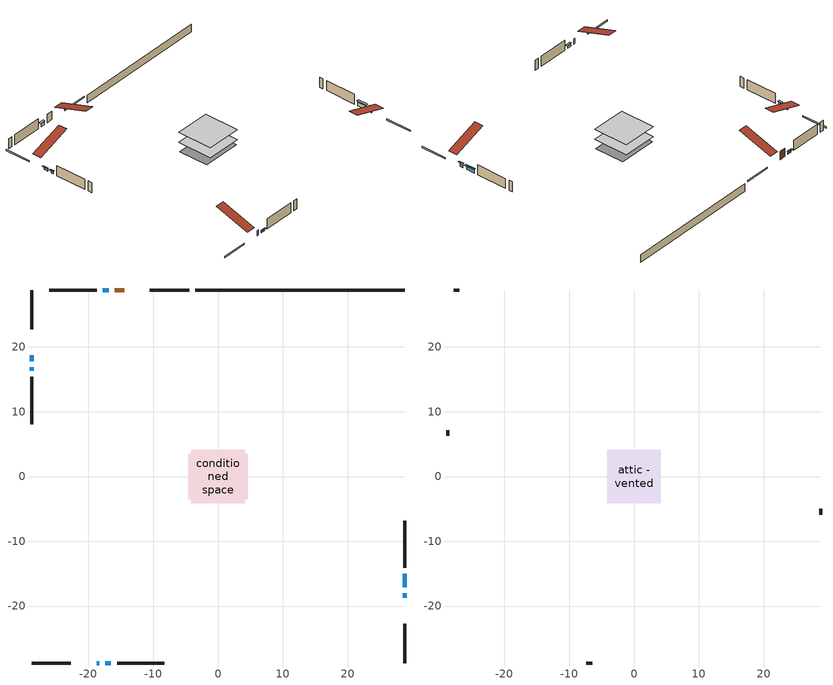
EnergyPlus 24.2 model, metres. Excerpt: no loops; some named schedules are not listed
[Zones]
conditioned space
 floor adiabatic (AdiabaticFloorConstruction): -4.16,-4.16 -4.16,4.16 4.16,4.16 4.16,-4.16 z0.61
 floor foundation (Slab1 construction): -4.57,-3.5 -4.57,3.5 4.57,3.5 4.57,-3.5 z-1.22
 wall outside (RimJoist1 construction): -4.45,28.79 -10.51,28.79 / -28.79,-28.79 -22.73,-28.79 / -28.79,28.79 -28.79,22.73 / 28.79,-28.79 28.79,-22.73 z0.61:0.91
 wall outside (AdiabaticWallConstruction 1): -14.5,28.79 -15.96,28.79 z0.61:2.64
 wall outside (AdiabaticWallConstruction): -18.74,-28.79 -18.36,-28.79 z0.61:1.83; 28.79,-18.74 28.79,-18 z0.61:1.6; 28.79,-17.07 28.79,-15.04 z0.61:1.53; -16.88,28.79 -17.8,28.79 / -28.79,18.74 -28.79,17.82 / -28.79,16.9 -28.79,16.31 z0.61:1.25; -17.43,-28.79 -16.52,-28.79 z0.61:1.07
 wall outside (Wall1 construction): -18.73,28.79 -26.02,28.79 / -15.59,-28.79 -8.29,-28.79 / -28.79,15.38 -28.79,8.09 / 28.79,-14.11 28.79,-6.81 z0.61:3.05
 wall foundation (FoundationWall1 construction): 28.79,28.79 -3.52,28.79 z-1.22:0.61
 window (WindowConstruction 6): -18.74,-28.79 -18.36,-28.79 z0.61:1.83
 window (WindowConstruction): 28.79,-18.74 28.79,-18 z0.61:1.6
 window (WindowConstruction 1): 28.79,-17.07 28.79,-15.04 z0.61:1.52
 window (WindowConstruction 2): -16.89,28.79 -17.8,28.79 z0.61:1.24
 window (WindowConstruction 3): -17.43,-28.79 -16.52,-28.79 z0.61:1.07
 window (WindowConstruction 4): -28.79,18.74 -28.79,17.82 z0.61:1.24
 window (WindowConstruction 5): -28.79,16.89 -28.79,16.31 z0.61:1.24
 door (Door): -14.5,28.79 -15.96,28.79 z0.61:2.64
 ceiling adiabatic (AdiabaticFloorConstruction): 4.16,-4.16 4.16,4.16 -4.16,4.16 -4.16,-4.16 z0.61
attic - vented
 floor to conditioned space (Floor1 construction Reversed): -4.16,-4.16 -4.16,4.16 4.16,4.16 4.16,-4.16 z3.05
 wall outside (Wall2 construction): -26.95,28.79 -27.86,28.79 / -7.37,-28.79 -6.46,-28.79 / -28.79,7.16 -28.79,6.25 / 28.79,-5.88 28.79,-4.98 z0.61:3.05
 roof outside (Roof1 construction): -13.57,28.79,3.05 -13.57,20.69,5.75 -11.44,20.69,5.75 -11.44,28.79,3.05; -19.67,-28.79,3.05 -19.67,-20.69,5.75 -21.8,-20.69,5.75 -21.8,-28.79,3.05; -28.79,19.67,3.05 -20.69,19.67,5.75 -20.69,21.8,5.75 -28.79,21.8,3.05; 28.79,-19.67,3.05 20.69,-19.67,5.75 20.69,-21.8,5.75 28.79,-21.8,3.05
shading: 28.79,-17.8 28.79,-18.94 29.2,-18.94 29.2,-17.8 z1.8; 28.79,-14.84 28.79,-17.27 29.2,-17.27 29.2,-14.84 z1.73; -18,28.79 -16.68,28.79 -16.68,29.2 -18,29.2 z1.45; -16.32,-28.79 -17.63,-28.79 -17.63,-29.2 -16.32,-29.2 z1.27; -28.79,17.62 -28.79,18.94 -29.2,18.94 -29.2,17.62 z1.45; -28.79,16.11 -28.79,17.09 -29.2,17.09 -29.2,16.11 z1.45
[Building]
Building 1: Terrain=Suburbs
[Site:Location]
Muskoka_ON: Latitude {deg}=44.97; Longitude {deg}=-79.3; Time Zone {hr}=-5; Elevation {m}=282; Keep Site Location Information=Yes
[Site:GroundTemperature:Shallow]
1.23063, -0.843289, -1.00938, -0.0251953, 3.92574, 7.85827, 11.2676, 13.4273, 13.6107, 11.8542, 8.53183, 4.71994
[Site:WaterMainsTemperature]
Calculation Method=Schedule; Temperature Schedule=mains temperature schedule
[Material] Roughness=Rough; Thermal Absorptance=0.9
Name | Thickness {m} | Conductivity {W/m-K} | Density {kg/m3} | Specific Heat {J/kg-K} | Solar Absorptance | Visible Absorptance
asphalt or fiberglass shingles | 0.00635 | 0.162714 | 1121.4 | 1465.45 | 0.4 | 0.4
ceiling stud and cavity | 0.0889 | 7.21176 | 20.9862 | 1087.66 | 0.7 | 0.7
concrete 4.0 in. | 0.1016 | 1.803125 | 2242.8 | 837.4 | 0.7 | 0.7
concrete 8.0 in. | 0.2032 | 1.803125 | 2242.8 | 837.4 | 0.7 | 0.7
door material | 0.04445 | 0.053851 | 512.64 | 1214.23 | 0.7 | 0.7
floor covering | 0.0127 | 0.0433444 | 54.468 | 1339.84 | 0.6 | 0.6
floor rigid ins; wall rigid ins | 0.512978 | 0.029427 | 32.04 | 1214.23 | 0.7 | 0.7
floor stud and cavity | 0.1397 | 1.75129 | 37.0049 | 1207.88 | 0.7 | 0.7
furniture material conditioned space 1 | 0.1524 | 0.115458 | 640.8 | 1214.23 | 0.6 | 0.6
gypsum board | 0.0127 | 0.160291 | 801 | 837.4 | 0.6 | 0.6
gypsum board 1 | 0.00254 | 0.160291 | 801 | 837.4 | 0.6 | 0.6
osb sheathing 0.5 in. | 0.0127 | 0.115458 | 512.64 | 1214.23 | 0.7 | 0.7
osb sheathing 0.75 in. | 0.01905 | 0.115458 | 512.64 | 1214.23 | 0.7 | 0.7
rim joist stud and cavity | 0.0508 | 0.182071 | 50.32683 | 1063.81 | 0.6 | 0.6
wall stud and cavity | 0.1397 | 0.116332 | 139.0536 | 1170.24 | 0.7 | 0.7
wall stud and cavity 1 | 0.0889 | 6.9971 | 50.32683 | 1063.81 | 0.6 | 0.6
wall stud and cavity 2 | 0.0889 | 0.380278 | 52.3479 | 1209.89 | 0.7 | 0.7
wall stud and cavity 3 | 0.0889 | 0.391764 | 83.0341 | 1211.67 | 0.7 | 0.7
wood siding | 0.0254 | 0.102417 | 544.68 | 1172.36 | 0.4 | 0.4
wood siding 1 | 0.00254 | 0.102417 | 544.68 | 1172.36 | 0.4 | 0.4
wood siding 2; wood siding 3; wood siding 4 | 0.0254 | 0.102417 | 544.68 | 1172.36 | 0.7 | 0.7
[WindowMaterial:SimpleGlazingSystem]
Name | U-Factor {W/m2-K} | Solar Heat Gain Coefficient
WindowMaterial | 2.95994 | 0.63
WindowMaterial 1 | 2.918492 | 0.67
WindowMaterial 2 | 2.975272 | 0.61
WindowMaterial 3 | 3.00764 | 0.58
WindowMaterial 4 | 3.000823 | 0.58
WindowMaterial 5 | 2.99742 | 0.59
[Construction]
AdiabaticFloorConstruction: floor stud and cavity, floor rigid ins, osb sheathing 0.75 in., floor covering
AdiabaticWallConstruction: wood siding 3, wall rigid ins, wall stud and cavity 2, gypsum board
AdiabaticWallConstruction 1: wood siding 4, wall rigid ins, wall stud and cavity 2, gypsum board
Door: door material
Floor1 construction Reversed: gypsum board 1, ceiling stud and cavity
FoundationWall1 construction: concrete 8.0 in.
furniture construction conditioned space 1: furniture material conditioned space 1
PartitionWallConstruction: gypsum board, wall stud and cavity 3, gypsum board
RimJoist1 construction: wood siding 2, rim joist stud and cavity
Roof1 construction: asphalt or fiberglass shingles
Slab1 construction: concrete 4.0 in.
Wall1 construction: wood siding, osb sheathing 0.5 in., wall stud and cavity, gypsum board
Wall2 construction: wood siding 1, wall stud and cavity 1
WindowConstruction: WindowMaterial
WindowConstruction 1: WindowMaterial 1
WindowConstruction 2; WindowConstruction 4: WindowMaterial 2
WindowConstruction 3: WindowMaterial 3
WindowConstruction 5: WindowMaterial 4
WindowConstruction 6: WindowMaterial 5
[Zone] Multiplier=1; Part of Total Floor Area=Yes
Name | Volume {m3}
attic - vented | 30.2869
conditioned space | 280.5
[Space]
Name | Zone | Volume {m3}
attic - vented 1 | attic - vented | 30.2869
conditioned space 1 | conditioned space | 280.5
[ZoneInfiltration:EffectiveLeakageArea]
infil attic - vented 1: Zone or Space=attic - vented 1; Schedule=Always On Discrete; Effective Air Leakage Area {cm2}=2811.66; Stack Coefficient=0.000357262; Wind Coefficient=1.27707e-05
[ZoneMixing]
whole house fan mix: Zone or Space=attic - vented; Schedule=Always On Continuous; Design Flow Rate Calculation Method=Flow/Zone; Design Flow Rate {m3/s}=0; Source Zone or Space=conditioned space
[SurfaceProperty:ExposedFoundationPerimeter]
Slab1: Exposed Perimeter Calculation Method=TotalExposedPerimeter; Total Exposed Perimeter {m}=32.31
[InternalMass] Zone or ZoneList=conditioned space; Space or SpaceList=conditioned space 1
Name | Construction | Surface Area {m2}
furniture mass conditioned space 1 | furniture construction conditioned space 1 | 53.2803
partition wall mass | PartitionWallConstruction | 133.201
[Lights]
interior lighting: Zone or ZoneList or Space or SpaceList=conditioned space 1; Schedule=interior lighting schedule; Design Level Calculation Method=LightingLevel; Lighting Level {W}=343.2; Return Air Fraction=0; Fraction Radiant=0.6; Fraction Visible=0.2; Fraction Replaceable=1
[People]
occupants: Zone or ZoneList or Space or SpaceList=conditioned space 1; Number of People Schedule=occupants schedule; Number of People Calculation Method=People; Number of People=3; Fraction Radiant=0.314171; Sensible Heat Fraction=0.56303; Activity Level Schedule=occupants activity schedule; Carbon Dioxide Generation Rate {m3/s-W}=0; Enable ASHRAE 55 Comfort Warnings=No; Mean Radiant Temperature Calculation Type=EnclosureAveraged
[ElectricEquipment] Zone or ZoneList or Space or SpaceList=conditioned space 1; Design Level Calculation Method=EquipmentLevel
Name | Schedule | Design Level {W} | Fraction Latent | Fraction Radiant | Fraction Lost
clothes dryer | clothes dryer schedule | 140.772 | 0.015 | 0.081 | 0.85
clothes washer | clothes washer schedule | 32.1985 | 0.03 | 0.162 | 0.7
cooking range | cooking range schedule | 215.147 | 0.08 | 0.432 | 0.2
dishwasher | dishwasher schedule | 66.8632 | 0.3 | 0.18 | 0.4
fridge | fridge schedule | 72.9452 | 0 | 0.6 | 0
mech vent bath fan 0 | mech vent bath fan 0 schedule | 50.2 | 0 | 0 | 1
mech vent house fan | mech vent house fan schedule | 0 | 0 | 0 | 1
mech vent house fan cfis | mech vent house fan cfis schedule | 0 | 0 | 0 | 0
mech vent range fan 0 | mech vent range fan 0 schedule | 57 | 0 | 0 | 1
misc plug loads | misc plug loads schedule | 494.7 | 0.045 | 0.513 | 0.1
whole house fan | Always On Discrete | 0 | 0 | 0 | 1
[OtherEquipment] Zone or ZoneList or Space or SpaceList=conditioned space 1; Design Level Calculation Method=EquipmentLevel
Name | Fuel Type | Schedule | Design Level {W} | Fraction Latent | Fraction Radiant | Fraction Lost
clothes dryer 1 | Electricity | clothes dryer schedule | 0 | 0.015 | 0.081 | 0.85
cooking range 1 | Electricity | cooking range schedule | 0 | 0.08 | 0.432 | 0.2
general water use latent | None | general water use schedule | 62.594 | 1 | 0 | 0
general water use sensible | None | general water use schedule | -61.6891 | 0 | 0.6 | 0
mech vent house fan latent load | None | Always On Discrete | 0 | 1 | 0 | 0
mech vent house fan sensible load | None | Always On Discrete | 0 | 0 | 0 | 0
water heater energy adjustment1 | Electricity | Always On Discrete | 0.01 | 0 | 0 | 1
[ZoneInfiltration:DesignFlowRate] Zone or ZoneList or Space or SpaceList=conditioned space 1; Schedule=Always On Discrete; Design Flow Rate Calculation Method=Flow/Zone; Design Flow Rate {m3/s}=0
infil flow; natural vent flow; whole house fan flow
[ZoneControl:Thermostat]
conditioned space Thermostat: Zone or ZoneList=conditioned space; Control Type Schedule=conditioned space Thermostat Schedule; Control 1=conditioned space temperature setpoint; Temperature Difference Between Cutout And Setpoint {deltaC}=0
[ZoneHVAC:Baseboard:Convective:Electric]
electric baseboard: Availability Schedule=Always On Discrete; Heating Design Capacity {W}=30172.8; Efficiency=1
[Zone equipment]
conditioned space: electric baseboard
[Foundation:Kiva]
Foundation Kiva 1: Initial Indoor Air Temperature {C}=18; Wall Height Above Grade {m}=0.609996; Wall Depth Below Slab {m}=0.2032
[Foundation:Kiva:Settings]
Soil Conductivity {W/m-K}=0.849921; Soil Density {kg/m3}=1842.3; Soil Specific Heat {J/kg-K}=418.7; Ground Solar Absorptivity=0.9; Ground Thermal Absorptivity=0.9; Ground Surface Roughness {m}=0.03; Far-Field Width {m}=40; Deep-Ground Boundary Condition=ZeroFlux; Deep-Ground Depth {m}=40; Minimum Cell Dimension {m}=0.2; Maximum Cell Growth Coefficient=3; Simulation Timestep=Timestep
[Exterior:Lights]
exterior lighting: Schedule=exterior lighting schedule; Design Level {W}=75.6
[EnergyManagementSystem:GlobalVariable]
infil_program_Qfan
infil_program_Qinf
natural_vent_program_Qnv
natural_vent_program_Qwhf
[EnergyManagementSystem:Sensor]
Name | Output:Variable or Output:Meter Index Key | Output:Variable or Output:Meter
airflow_gain | infil flow | Infiltration Sensible Heat Gain Energy
airflow_gain_1 | natural vent flow | Infiltration Sensible Heat Gain Energy
airflow_gain_2 | whole house fan flow | Infiltration Sensible Heat Gain Energy
airflow_loss | infil flow | Infiltration Sensible Heat Loss Energy
airflow_loss_1 | natural vent flow | Infiltration Sensible Heat Loss Energy
airflow_loss_2 | whole house fan flow | Infiltration Sensible Heat Loss Energy
clg_load_cond |  | Cooling:EnergyTransfer:Zone:CONDITIONED SPACE
clg_sp_s; clg_sp_s_1 | cooling setpoint | Schedule Value
clothes_dryer_exhaust_0_sch_s | clothes dryer exhaust 0 schedule | Schedule Value
conditioned_space_clg_unmet_s | conditioned space | Zone Cooling Setpoint Not Met Time
conditioned_space_htg_unmet_s | conditioned space | Zone Heating Setpoint Not Met Time
cool_season | cooling season schedule | Schedule Value
fridge_tin_s | conditioned space | Zone Mean Air Temperature
htg_load_cond |  | Heating:EnergyTransfer:Zone:CONDITIONED SPACE
htg_sp_s; htg_sp_s_1 | heating setpoint | Schedule Value
ig_ee_conv | clothes dryer | Electric Equipment Convective Heating Energy
ig_ee_conv_2 | cooking range | Electric Equipment Convective Heating Energy
ig_ee_conv_4 | fridge | Electric Equipment Convective Heating Energy
ig_ee_conv_5 | misc plug loads | Electric Equipment Convective Heating Energy
ig_ee_conv_6 | whole house fan | Electric Equipment Convective Heating Energy
ig_ee_rad | clothes dryer | Electric Equipment Radiant Heating Energy
ig_ee_rad_2 | cooking range | Electric Equipment Radiant Heating Energy
ig_ee_rad_4 | fridge | Electric Equipment Radiant Heating Energy
ig_ee_rad_5 | misc plug loads | Electric Equipment Radiant Heating Energy
ig_ee_rad_6 | whole house fan | Electric Equipment Radiant Heating Energy
ig_lgt_conv | interior lighting | Lights Convective Heating Energy
ig_lgt_rad | interior lighting | Lights Radiant Heating Energy
ig_lgt_vis | interior lighting | Lights Visible Radiation Heating Energy
ig_oe_conv | clothes dryer 1 | Other Equipment Convective Heating Energy
ig_oe_conv_1 | cooking range 1 | Other Equipment Convective Heating Energy
ig_oe_conv_2 | general water use latent | Other Equipment Convective Heating Energy
ig_oe_conv_3 | general water use sensible | Other Equipment Convective Heating Energy
ig_oe_conv_4 | water heater energy adjustment1 | Other Equipment Convective Heating Energy
ig_oe_rad | clothes dryer 1 | Other Equipment Radiant Heating Energy
ig_oe_rad_1 | cooking range 1 | Other Equipment Radiant Heating Energy
ig_oe_rad_2 | general water use latent | Other Equipment Radiant Heating Energy
ig_oe_rad_3 | general water use sensible | Other Equipment Radiant Heating Energy
ig_oe_rad_4 | water heater energy adjustment1 | Other Equipment Radiant Heating Energy
ig_ppl_conv | occupants | People Convective Heating Energy
ig_ppl_rad | occupants | People Radiant Heating Energy
im_conv | furniture mass conditioned space 1 | Surface Inside Face Convection Heat Gain Energy
im_conv_1 | partition wall mass | Surface Inside Face Convection Heat Gain Energy
im_ig | furniture mass conditioned space 1 | Surface Inside Face Internal Gains Radiation Heat Gain Energy
im_ig_1 | partition wall mass | Surface Inside Face Internal Gains Radiation Heat Gain Energy
im_lgt | furniture mass conditioned space 1 | Surface Inside Face Lights Radiation Heat Gain Energy
im_lgt_1 | partition wall mass | Surface Inside Face Lights Radiation Heat Gain Energy
im_sol | furniture mass conditioned space 1 | Surface Inside Face Solar Radiation Heat Gain Energy
im_sol_1 | partition wall mass | Surface Inside Face Solar Radiation Heat Gain Energy
im_surf | furniture mass conditioned space 1 | Surface Inside Face Net Surface Thermal Radiation Heat Gain Energy
im_surf_1 | partition wall mass | Surface Inside Face Net Surface Thermal Radiation Heat Gain Energy
mech_vent_bath_fan_0_sch_s | mech vent bath fan 0 schedule | Schedule Value
mech_vent_range_fan_0_sch_s | mech vent range fan 0 schedule | Schedule Value
mv_conv | mech vent bath fan 0 | Electric Equipment Convective Heating Energy
mv_conv_1 | mech vent house fan | Electric Equipment Convective Heating Energy
mv_conv_2 | mech vent house fan cfis | Electric Equipment Convective Heating Energy
mv_conv_3 | mech vent range fan 0 | Electric Equipment Convective Heating Energy
mv_conv_4 | mech vent house fan latent load | Other Equipment Convective Heating Energy
mv_conv_5 | mech vent house fan sensible load | Other Equipment Convective Heating Energy
mv_rad | mech vent bath fan 0 | Electric Equipment Radiant Heating Energy
mv_rad_1 | mech vent house fan | Electric Equipment Radiant Heating Energy
mv_rad_2 | mech vent house fan cfis | Electric Equipment Radiant Heating Energy
mv_rad_3 | mech vent range fan 0 | Electric Equipment Radiant Heating Energy
mv_rad_4 | mech vent house fan latent load | Other Equipment Radiant Heating Energy
mv_rad_5 | mech vent house fan sensible load | Other Equipment Radiant Heating Energy
natural_vent_s | natural vent schedule | Schedule Value
out_pb_s |  | Site Outdoor Air Barometric Pressure
out_wt_s |  | Site Outdoor Air Humidity Ratio
site_vw_s |  | Site Wind Speed
ss_back_out | Window1 | Surface Window Shortwave from Zone Back Out Window Heat Transfer Rate
ss_back_out_1 | Window2 | Surface Window Shortwave from Zone Back Out Window Heat Transfer Rate
ss_back_out_2 | Window3 | Surface Window Shortwave from Zone Back Out Window Heat Transfer Rate
ss_back_out_3 | Window4 | Surface Window Shortwave from Zone Back Out Window Heat Transfer Rate
ss_back_out_4 | Window5 | Surface Window Shortwave from Zone Back Out Window Heat Transfer Rate
ss_back_out_5 | Window6 | Surface Window Shortwave from Zone Back Out Window Heat Transfer Rate
ss_back_out_6 | Window7 | Surface Window Shortwave from Zone Back Out Window Heat Transfer Rate
ss_conv | Door1 | Surface Inside Face Convection Heat Gain Energy
ss_conv_1 | Window1 | Surface Inside Face Convection Heat Gain Energy
ss_conv_2 | Window2 | Surface Inside Face Convection Heat Gain Energy
ss_conv_3 | Window3 | Surface Inside Face Convection Heat Gain Energy
ss_conv_4 | Window4 | Surface Inside Face Convection Heat Gain Energy
ss_conv_5 | Window5 | Surface Inside Face Convection Heat Gain Energy
ss_conv_6 | Window6 | Surface Inside Face Convection Heat Gain Energy
ss_conv_7 | Window7 | Surface Inside Face Convection Heat Gain Energy
ss_ig | Door1 | Surface Inside Face Internal Gains Radiation Heat Gain Energy
ss_ig_1 | Window1 | Surface Inside Face Internal Gains Radiation Heat Gain Energy
ss_ig_2 | Window2 | Surface Inside Face Internal Gains Radiation Heat Gain Energy
ss_ig_3 | Window3 | Surface Inside Face Internal Gains Radiation Heat Gain Energy
ss_ig_4 | Window4 | Surface Inside Face Internal Gains Radiation Heat Gain Energy
ss_ig_5 | Window5 | Surface Inside Face Internal Gains Radiation Heat Gain Energy
ss_ig_6 | Window6 | Surface Inside Face Internal Gains Radiation Heat Gain Energy
ss_ig_7 | Window7 | Surface Inside Face Internal Gains Radiation Heat Gain Energy
ss_lgt | Door1 | Surface Inside Face Lights Radiation Heat Gain Energy
ss_sol | Door1 | Surface Inside Face Solar Radiation Heat Gain Energy
ss_surf | Door1 | Surface Inside Face Net Surface Thermal Radiation Heat Gain Energy
ss_surf_1 | Window1 | Surface Inside Face Net Surface Thermal Radiation Heat Gain Energy
ss_surf_2 | Window2 | Surface Inside Face Net Surface Thermal Radiation Heat Gain Energy
ss_surf_3 | Window3 | Surface Inside Face Net Surface Thermal Radiation Heat Gain Energy
ss_surf_4 | Window4 | Surface Inside Face Net Surface Thermal Radiation Heat Gain Energy
ss_surf_5 | Window5 | Surface Inside Face Net Surface Thermal Radiation Heat Gain Energy
ss_surf_6 | Window6 | Surface Inside Face Net Surface Thermal Radiation Heat Gain Energy
ss_surf_7 | Window7 | Surface Inside Face Net Surface Thermal Radiation Heat Gain Energy
ss_trans_in | Window1 | Surface Window Transmitted Solar Radiation Rate
ss_trans_in_1 | Window2 | Surface Window Transmitted Solar Radiation Rate
ss_trans_in_2 | Window3 | Surface Window Transmitted Solar Radiation Rate
ss_trans_in_3 | Window4 | Surface Window Transmitted Solar Radiation Rate
ss_trans_in_4 | Window5 | Surface Window Transmitted Solar Radiation Rate
ss_trans_in_5 | Window6 | Surface Window Transmitted Solar Radiation Rate
ss_trans_in_6 | Window7 | Surface Window Transmitted Solar Radiation Rate
ss_trans_out | Window1 | Surface Inside Face Initial Transmitted Diffuse Transmitted Out Window Solar Radiation Rate
ss_trans_out_1 | Window2 | Surface Inside Face Initial Transmitted Diffuse Transmitted Out Window Solar Radiation Rate
ss_trans_out_2 | Window3 | Surface Inside Face Initial Transmitted Diffuse Transmitted Out Window Solar Radiation Rate
ss_trans_out_3 | Window4 | Surface Inside Face Initial Transmitted Diffuse Transmitted Out Window Solar Radiation Rate
ss_trans_out_4 | Window5 | Surface Inside Face Initial Transmitted Diffuse Transmitted Out Window Solar Radiation Rate
ss_trans_out_5 | Window6 | Surface Inside Face Initial Transmitted Diffuse Transmitted Out Window Solar Radiation Rate
ss_trans_out_6 | Window7 | Surface Inside Face Initial Transmitted Diffuse Transmitted Out Window Solar Radiation Rate
s_conv | Floor1 | Surface Inside Face Convection Heat Gain Energy
s_conv_1 | FoundationWall1 | Surface Inside Face Convection Heat Gain Energy
s_conv_10 | Wall1:180 | Surface Inside Face Convection Heat Gain Energy
s_conv_11 | Wall1:270 | Surface Inside Face Convection Heat Gain Energy
s_conv_12 | Wall1:90 | Surface Inside Face Convection Heat Gain Energy
s_conv_2 | inferred conditioned ceiling | Surface Inside Face Convection Heat Gain Energy
s_conv_3 | inferred conditioned floor | Surface Inside Face Convection Heat Gain Energy
s_conv_4 | RimJoist1:0 | Surface Inside Face Convection Heat Gain Energy
s_conv_5 | RimJoist1:180 | Surface Inside Face Convection Heat Gain Energy
s_conv_6 | RimJoist1:270 | Surface Inside Face Convection Heat Gain Energy
s_conv_7 | RimJoist1:90 | Surface Inside Face Convection Heat Gain Energy
s_conv_8 | Slab1 | Surface Inside Face Convection Heat Gain Energy
s_conv_9 | Wall1:0 | Surface Inside Face Convection Heat Gain Energy
s_ig | Floor1 | Surface Inside Face Internal Gains Radiation Heat Gain Energy
s_ig_1 | FoundationWall1 | Surface Inside Face Internal Gains Radiation Heat Gain Energy
s_ig_10 | Wall1:180 | Surface Inside Face Internal Gains Radiation Heat Gain Energy
s_ig_11 | Wall1:270 | Surface Inside Face Internal Gains Radiation Heat Gain Energy
s_ig_12 | Wall1:90 | Surface Inside Face Internal Gains Radiation Heat Gain Energy
s_ig_2 | inferred conditioned ceiling | Surface Inside Face Internal Gains Radiation Heat Gain Energy
s_ig_3 | inferred conditioned floor | Surface Inside Face Internal Gains Radiation Heat Gain Energy
s_ig_4 | RimJoist1:0 | Surface Inside Face Internal Gains Radiation Heat Gain Energy
s_ig_5 | RimJoist1:180 | Surface Inside Face Internal Gains Radiation Heat Gain Energy
s_ig_6 | RimJoist1:270 | Surface Inside Face Internal Gains Radiation Heat Gain Energy
s_ig_7 | RimJoist1:90 | Surface Inside Face Internal Gains Radiation Heat Gain Energy
s_ig_8 | Slab1 | Surface Inside Face Internal Gains Radiation Heat Gain Energy
s_ig_9 | Wall1:0 | Surface Inside Face Internal Gains Radiation Heat Gain Energy
s_lgt | Floor1 | Surface Inside Face Lights Radiation Heat Gain Energy
s_lgt_1 | FoundationWall1 | Surface Inside Face Lights Radiation Heat Gain Energy
s_lgt_10 | Wall1:180 | Surface Inside Face Lights Radiation Heat Gain Energy
s_lgt_11 | Wall1:270 | Surface Inside Face Lights Radiation Heat Gain Energy
s_lgt_12 | Wall1:90 | Surface Inside Face Lights Radiation Heat Gain Energy
s_lgt_2 | inferred conditioned ceiling | Surface Inside Face Lights Radiation Heat Gain Energy
s_lgt_3 | inferred conditioned floor | Surface Inside Face Lights Radiation Heat Gain Energy
s_lgt_4 | RimJoist1:0 | Surface Inside Face Lights Radiation Heat Gain Energy
s_lgt_5 | RimJoist1:180 | Surface Inside Face Lights Radiation Heat Gain Energy
s_lgt_6 | RimJoist1:270 | Surface Inside Face Lights Radiation Heat Gain Energy
s_lgt_7 | RimJoist1:90 | Surface Inside Face Lights Radiation Heat Gain Energy
s_lgt_8 | Slab1 | Surface Inside Face Lights Radiation Heat Gain Energy
s_lgt_9 | Wall1:0 | Surface Inside Face Lights Radiation Heat Gain Energy
s_sol | Floor1 | Surface Inside Face Solar Radiation Heat Gain Energy
s_sol_1 | FoundationWall1 | Surface Inside Face Solar Radiation Heat Gain Energy
s_sol_10 | Wall1:180 | Surface Inside Face Solar Radiation Heat Gain Energy
s_sol_11 | Wall1:270 | Surface Inside Face Solar Radiation Heat Gain Energy
s_sol_12 | Wall1:90 | Surface Inside Face Solar Radiation Heat Gain Energy
s_sol_2 | inferred conditioned ceiling | Surface Inside Face Solar Radiation Heat Gain Energy
s_sol_3 | inferred conditioned floor | Surface Inside Face Solar Radiation Heat Gain Energy
s_sol_4 | RimJoist1:0 | Surface Inside Face Solar Radiation Heat Gain Energy
s_sol_5 | RimJoist1:180 | Surface Inside Face Solar Radiation Heat Gain Energy
s_sol_6 | RimJoist1:270 | Surface Inside Face Solar Radiation Heat Gain Energy
s_sol_7 | RimJoist1:90 | Surface Inside Face Solar Radiation Heat Gain Energy
s_sol_8 | Slab1 | Surface Inside Face Solar Radiation Heat Gain Energy
s_sol_9 | Wall1:0 | Surface Inside Face Solar Radiation Heat Gain Energy
s_surf | Floor1 | Surface Inside Face Net Surface Thermal Radiation Heat Gain Energy
s_surf_1 | FoundationWall1 | Surface Inside Face Net Surface Thermal Radiation Heat Gain Energy
s_surf_10 | Wall1:180 | Surface Inside Face Net Surface Thermal Radiation Heat Gain Energy
s_surf_11 | Wall1:270 | Surface Inside Face Net Surface Thermal Radiation Heat Gain Energy
s_surf_12 | Wall1:90 | Surface Inside Face Net Surface Thermal Radiation Heat Gain Energy
s_surf_2 | inferred conditioned ceiling | Surface Inside Face Net Surface Thermal Radiation Heat Gain Energy
s_surf_3 | inferred conditioned floor | Surface Inside Face Net Surface Thermal Radiation Heat Gain Energy
s_surf_4 | RimJoist1:0 | Surface Inside Face Net Surface Thermal Radiation Heat Gain Energy
s_surf_5 | RimJoist1:180 | Surface Inside Face Net Surface Thermal Radiation Heat Gain Energy
